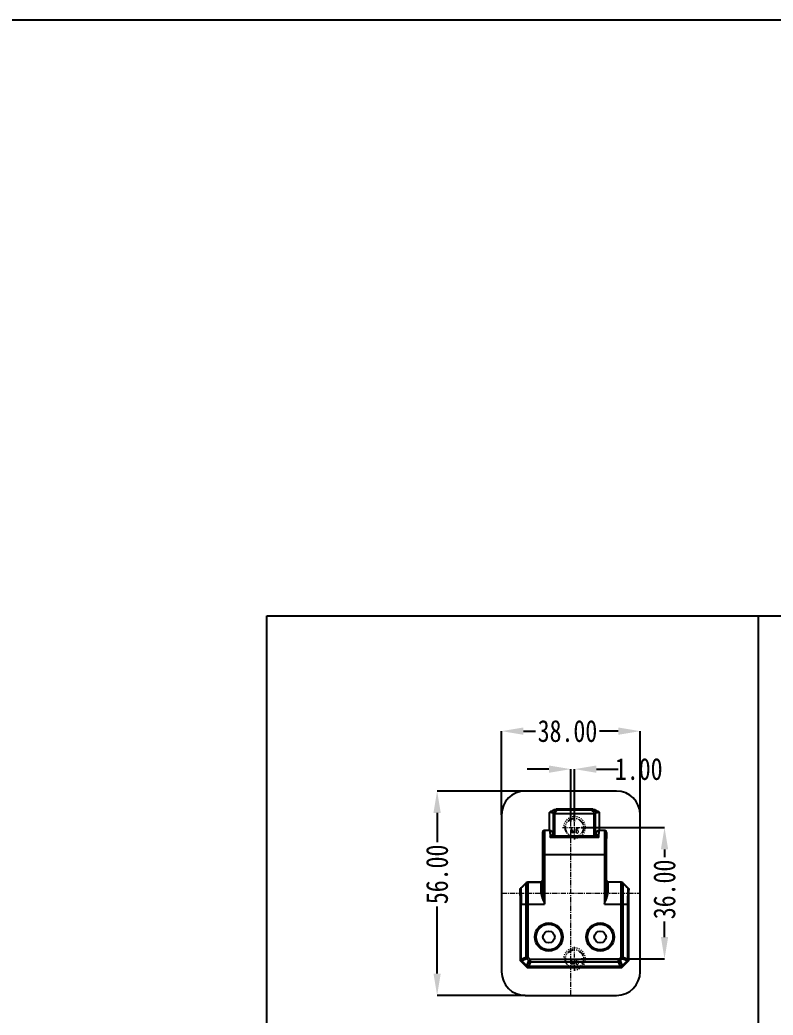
# Model space of a CAD drawing. Header units: millimetres. Extents: x -174 to 1895, y -261 to 458.
# Drawn here: x 1489.2 to 1695.6, y 185 to 457.7 of the extents above; entities that cross this region are included whole.
import ezdxf

# ---------------------------------------------------------------- set-up
doc = ezdxf.new("R2010")
doc.units = ezdxf.units.MM
doc.header["$LTSCALE"] = 16.335
doc.header["$PDMODE"] = 3
doc.header["$PDSIZE"] = 0.3125
doc.linetypes.add('CENTER', pattern=[0.6, 0.375, -0.075, 0.075, -0.075])
doc.linetypes.add('HIDDEN', pattern=[0.2, 0.1, -0.1])
doc.layers.get('0').update_dxf_attribs({"linetype": 'CONTINUOUS'})
doc.layers.get('Defpoints').update_dxf_attribs({"linetype": 'CONTINUOUS'})
doc.layers.add('center', color=1, linetype='CENTER', lineweight=9)
doc.layers.add('screw', color=33, linetype='CONTINUOUS', lineweight=13)
doc.layers.add('DEFAULT_2', color=8, linetype='HIDDEN')
doc.styles.get("Standard").update_dxf_attribs({"font": 'txt', "width": 0.8})
doc.styles.add('TXT', font='txt.shx', dxfattribs={"bigfont": 'gbcbig.shx'})
doc.dimstyles.get("Standard").update_dxf_attribs({"dimtxt": 0.15625, "dimasz": 0.1875, "dimexe": 0.125, "dimexo": 0.0625, "dimtad": 0, "dimtih": 1, "dimtoh": 1, "dimdsep": 46, "dimtxsty": 'Standard', "dimcen": 0.09, "dimadec": 0, "dimazin": 0, "dimtp": 0.01, "dimtm": 0.01, "dimtfac": 1, "dimtofl": 0, "dimtmove": 0, "dimatfit": 3, "dimfxl": 0, "dimtolj": 1, "dimarcsym": 0})

# ---------------------------------------------------------------- blocks, each defined once
blk = doc.blocks.new('screw_m6_g')
at = {"layer": 'screw', "color": 1, "linetype": 'CENTER', "ltscale": 0.186593}
for p, q in [((0, -3.3), (0, 3.3)), ((-3.3, 0), (3.3, 0))]:
    blk.add_line(p, q, dxfattribs=at)
at = {"layer": 'screw', "linetype": 'HIDDEN', "ltscale": 0.186593}
blk.add_circle((0, 0), 2.5, dxfattribs=at)
at = {"layer": 'screw', "color": 92, "linetype": 'HIDDEN', "ltscale": 0.186593}
blk.add_arc((0, 0), 3, 270, 180, dxfattribs=at)
at = {"layer": 'screw', "color": 6, "style": 'TXT'}
blk.add_text('M6', height=1.2, dxfattribs=at).set_placement((-1.02, -1.5))
blk = doc.blocks.new('*D87')
at = {"color": 6, "lineweight": -2}
for p, q in [((1621.15, 239.93), (1621.15, 262.84)), ((1627.15, 262.84), (1630.42, 262.84)), ((1653.15, 262.84), (1648.02, 262.84)), ((1659.15, 239.93), (1659.15, 262.84))]:
    blk.add_line(p, q, dxfattribs=at)
at = {"color": 6}
for points in [[(1627.15, 263.84), (1627.15, 261.84), (1621.15, 262.84)], [(1653.15, 263.84), (1653.15, 261.84), (1659.15, 262.84)]]:
    blk.add_solid(points, dxfattribs=at)
at = {"layer": 'Defpoints', "color": 0}
for p in [(1621.15, 262.84), (1621.15, 239.93), (1659.15, 239.93)]:
    blk.add_point(p, dxfattribs=at)
at = {"color": 4, "insert": (1639.22, 262.84), "char_height": 6, "attachment_point": 5}
blk.add_mtext('\\A1;38.00', dxfattribs=at)
blk = doc.blocks.new('*D88')
at = {"color": 6, "lineweight": -2}
for p, q in [((1627.65, 246.43), (1603.5, 246.43)), ((1603.5, 240.43), (1603.5, 232.39)), ((1603.5, 196.42), (1603.5, 214.79)), ((1627.65, 190.42), (1603.5, 190.42))]:
    blk.add_line(p, q, dxfattribs=at)
at = {"color": 6}
for points in [[(1602.5, 240.43), (1604.5, 240.43), (1603.5, 246.43)], [(1602.5, 196.42), (1604.5, 196.42), (1603.5, 190.42)]]:
    blk.add_solid(points, dxfattribs=at)
at = {"layer": 'Defpoints', "color": 0}
for p in [(1627.65, 246.43), (1603.5, 190.42), (1627.65, 190.42)]:
    blk.add_point(p, dxfattribs=at)
at = {"color": 4, "insert": (1603.5, 223.59), "char_height": 6, "attachment_point": 5, "rotation": 90}
blk.add_mtext('\\A1;56.00', dxfattribs=at)
blk = doc.blocks.new('*D89')
at = {"color": 6, "lineweight": -2}
for p, q in [((1642.96, 236.43), (1665.82, 236.43)), ((1665.82, 230.43), (1665.82, 228.27)), ((1665.82, 206.42), (1665.82, 210.67)), ((1642.96, 200.42), (1665.82, 200.42))]:
    blk.add_line(p, q, dxfattribs=at)
at = {"color": 6}
for points in [[(1664.82, 230.43), (1666.82, 230.43), (1665.82, 236.43)], [(1664.82, 206.42), (1666.82, 206.42), (1665.82, 200.42)]]:
    blk.add_solid(points, dxfattribs=at)
at = {"layer": 'Defpoints', "color": 0}
for p in [(1642.96, 236.43), (1642.96, 200.42), (1665.82, 200.42)]:
    blk.add_point(p, dxfattribs=at)
at = {"color": 4, "insert": (1665.82, 219.47), "char_height": 6, "attachment_point": 5, "rotation": 90}
blk.add_mtext('\\A1;36.00', dxfattribs=at)
blk = doc.blocks.new('*D90')
at = {"color": 6, "lineweight": -2}
for p, q in [((1634.15, 252.43), (1628.15, 252.43)), ((1640.15, 238.11), (1640.15, 252.43)), ((1641.15, 238.11), (1641.15, 252.43)), ((1647.15, 252.43), (1653.15, 252.43))]:
    blk.add_line(p, q, dxfattribs=at)
at = {"color": 6}
for points in [[(1634.15, 253.43), (1634.15, 251.43), (1640.15, 252.43)], [(1647.15, 253.43), (1647.15, 251.43), (1641.15, 252.43)]]:
    blk.add_solid(points, dxfattribs=at)
at = {"layer": 'Defpoints', "color": 0}
for p in [(1641.15, 252.43), (1640.15, 238.11), (1641.15, 238.11)]:
    blk.add_point(p, dxfattribs=at)
at = {"color": 4, "insert": (1658.75, 252.43), "char_height": 6, "attachment_point": 5}
blk.add_mtext('\\A1;1.00', dxfattribs=at)

msp = doc.modelspace()

# ---------------------------------------------------------------- linework, layer by layer
msp.add_line((1691.515, 294.44), (1691.515, 81.576))
at = {"color": 7, "linetype": 'Continuous'}
for p, q in [((1652.651, 246.425), (1627.651, 246.425)), ((1634.343, 235.57), (1634.343, 240.507)), ((1635.406, 234.364), (1635.406, 240.281)), ((1635.761, 240.131), (1635.406, 240.281)), ((1635.761, 234.134), (1635.761, 240.131)), ((1646.54, 240.201), (1635.764, 240.201)), ((1646.166, 241.425), (1636.135, 241.425)), ((1636.575, 241.197), (1636.402, 241.271)), ((1645.727, 241.197), (1636.575, 241.197)), ((1645.9, 241.271), (1645.727, 241.197)), ((1646.896, 240.281), (1646.542, 240.131)), ((1646.542, 234.134), (1646.542, 240.131)), ((1646.896, 234.364), (1646.896, 240.281)), ((1647.959, 235.57), (1647.959, 240.508)), ((1621.151, 239.925), (1621.151, 196.925)), ((1659.151, 196.925), (1659.151, 239.925)), ((1632.357, 235.068), (1632.357, 221.952)), ((1634.343, 235.57), (1632.86, 235.57)), ((1649.442, 235.57), (1647.959, 235.57)), ((1649.945, 221.952), (1649.945, 235.068)), ((1647.823, 233.703), (1634.479, 233.703)), ((1635.407, 234.363), (1635.406, 234.364)), ((1635.761, 234.134), (1646.542, 234.134)), ((1646.559, 234.135), (1646.542, 234.134)), ((1646.896, 234.364), (1646.896, 234.363)), ((1632.463, 229.038), (1632.463, 218.923)), ((1632.463, 229.038), (1649.839, 229.038)), ((1632.965, 229.038), (1632.965, 215.47)), ((1649.337, 229.038), (1649.337, 215.47)), ((1649.839, 229.038), (1649.839, 218.923)), ((1627.886, 221.229), (1626.461, 219.804)), ((1627.851, 221.145), (1627.851, 200.922)), ((1627.886, 221.229), (1627.905, 221.21)), ((1628.419, 200.922), (1628.419, 221.45)), ((1631.855, 221.45), (1628.419, 221.45)), ((1628.419, 221.417), (1631.882, 221.417)), ((1631.855, 221.45), (1631.879, 221.425)), ((1632.357, 221.952), (1632.382, 221.928)), ((1649.92, 221.928), (1649.945, 221.952)), ((1653.883, 221.417), (1650.42, 221.417)), ((1650.423, 221.425), (1650.447, 221.45)), ((1653.883, 221.45), (1650.447, 221.45)), ((1653.883, 221.45), (1653.883, 200.922)), ((1654.416, 221.229), (1654.397, 221.21)), ((1655.841, 219.804), (1654.416, 221.229)), ((1654.452, 200.922), (1654.452, 221.145)), ((1626.24, 219.271), (1626.24, 200.101)), ((1656.062, 200.101), (1656.062, 219.271)), ((1626.319, 200.364), (1626.319, 215.47)), ((1626.496, 200.361), (1626.496, 215.47)), ((1626.496, 215.47), (1632.965, 215.47)), ((1649.337, 215.47), (1655.806, 215.47)), ((1655.806, 200.361), (1655.806, 215.47)), ((1655.983, 200.364), (1655.983, 215.47)), ((1626.24, 200.101), (1626.317, 200.101)), ((1626.496, 200.364), (1626.319, 200.364)), ((1626.339, 200.001), (1626.476, 200.058)), ((1626.339, 199.862), (1626.394, 199.916)), ((1626.339, 199.862), (1628.055, 198.146)), ((1626.496, 200.361), (1627.851, 200.922)), ((1626.706, 199.856), (1626.581, 199.731)), ((1627.925, 198.388), (1626.581, 199.731)), ((1628.059, 200.419), (1626.704, 199.858)), ((1628.052, 198.51), (1626.704, 199.858)), ((1627.851, 200.922), (1628.419, 200.922)), ((1628.052, 198.51), (1628.613, 199.865)), ((1628.059, 200.419), (1628.461, 200.821)), ((1628.059, 200.419), (1628.613, 199.865)), ((1628.461, 200.821), (1629.015, 200.267)), ((1629.115, 199.657), (1628.554, 198.302)), ((1628.613, 199.865), (1629.015, 200.267)), ((1629.115, 199.657), (1629.115, 200.226)), ((1653.187, 200.226), (1629.115, 200.226)), ((1629.115, 199.657), (1653.187, 199.657)), ((1653.187, 199.657), (1653.187, 200.226)), ((1653.748, 198.302), (1653.187, 199.657)), ((1653.287, 200.267), (1653.841, 200.821)), ((1653.689, 199.865), (1653.287, 200.267)), ((1653.689, 199.865), (1654.243, 200.419)), ((1653.689, 199.865), (1654.25, 198.51)), ((1654.243, 200.419), (1653.841, 200.821)), ((1654.452, 200.922), (1653.883, 200.922)), ((1655.598, 199.858), (1654.243, 200.419)), ((1654.247, 198.146), (1655.963, 199.862)), ((1655.598, 199.858), (1654.25, 198.51)), ((1655.721, 199.731), (1654.377, 198.388)), ((1654.452, 200.922), (1655.806, 200.361)), ((1655.596, 199.856), (1655.721, 199.731)), ((1655.983, 200.364), (1655.806, 200.364)), ((1655.963, 199.862), (1655.908, 199.916)), ((1656.062, 200.101), (1655.985, 200.101)), ((1628.05, 198.512), (1627.925, 198.388)), ((1628.055, 198.146), (1628.109, 198.2)), ((1628.195, 198.145), (1628.252, 198.282)), ((1628.294, 198.047), (1628.294, 198.124)), ((1628.294, 198.047), (1654.008, 198.047)), ((1653.748, 198.302), (1628.554, 198.302)), ((1628.557, 198.302), (1628.557, 198.126)), ((1653.745, 198.126), (1628.557, 198.126)), ((1653.745, 198.302), (1653.745, 198.126)), ((1654.008, 198.047), (1654.008, 198.124)), ((1654.107, 198.145), (1654.051, 198.282)), ((1654.247, 198.146), (1654.193, 198.2)), ((1654.252, 198.512), (1654.377, 198.388)), ((1627.651, 190.425), (1652.651, 190.425))]:
    msp.add_line(p, q, dxfattribs=at)
for points in [[(-173.858, 457.734), (1894.972, 457.734), (1894.972, -81.662), (-173.858, -81.662)], [(1556.804, 294.44), (1826.225, 294.44), (1826.225, 36.285), (1556.804, 36.285)]]:
    msp.add_lwpolyline(points, close=True)
for centre, radius in [((1634.116, 206.425), 3.851), ((1648.186, 206.425), 3.851), ((1634.116, 206.425), 3.495), ((1634.116, 206.425), 1.608), ((1648.186, 206.425), 3.495), ((1648.186, 206.425), 1.608)]:
    msp.add_circle(centre, radius, dxfattribs=at)
for centre, radius, start, end in [((1627.651, 239.925), 6.5, 90, 180), ((1652.651, 239.925), 6.5, 0, 90), ((1632.86, 235.068), 0.503, 89.99564, 179.99541), ((1649.442, 235.068), 0.503, 0.00458, 90.00431), ((1628.419, 220.696), 0.754, 90, 135), ((1631.879, 221.928), 0.503, 270.02748, 359.97252), ((1650.423, 221.928), 0.503, 180.02748, 269.97252), ((1653.883, 220.696), 0.754, 45, 90), ((1610.214, 218.796), 16.23, 2.02456, 2.63906), ((1671.828, 218.806), 15.97, 177.35184, 177.97764), ((1655.448, 219.258), 0.588, 28.7527, 42.60132), ((1626.579, 200.101), 0.338, 180, 225), ((1612.3, 200.349), 14.02, 358.98328, 0.05787), ((1615.748, 188.903), 15.317, 44.98776, 45.97144), ((1628.287, 200.65), 1.808, 189.12951, 197.86431), ((1628.176, 200.921), 1.809, 207.13772, 215.86846), ((1654.127, 200.92), 1.808, 324.12951, 332.86431), ((1665.645, 189.828), 14.02, 133.98331, 135.05784), ((1654.014, 200.65), 1.809, 342.13772, 350.86846), ((1655.724, 200.101), 0.338, 315, 0), ((1669.979, 200.349), 13.996, 179.94139, 181.01785), ((1627.651, 196.925), 6.5, 180, 270), ((1618.022, 188.464), 14.02, 43.98328, 45.05787), ((1629.114, 199.982), 1.808, 234.12951, 242.86431), ((1628.294, 198.385), 0.338, 225, 270), ((1628.844, 200.094), 1.809, 252.13772, 260.86846), ((1628.554, 182.809), 15.317, 89.9878, 90.97144), ((1652.651, 196.925), 6.5, 270, 0), ((1653.458, 200.094), 1.808, 279.12951, 287.86431), ((1653.759, 184.11), 14.016, 88.98312, 90.05802), ((1654.008, 198.385), 0.338, 270, 315), ((1653.188, 199.982), 1.809, 297.13772, 305.86846), ((1665.206, 187.555), 15.317, 134.98777, 135.97142)]:
    msp.add_arc(centre, radius, start, end, dxfattribs=at)
for centre, major_axis, ratio, start_param, end_param in [((1636.782, 240.114), (0.944, -0.399), 0.9756726, -2.8200148, -2.7504133), ((1645.521, 240.114), (0.943, 0.4), 0.9757976, -0.3923363, -0.3226815), ((1631.855, 221.952), (0.355, -0.355), 0.9996955, -0.7852459, 0.7852459), ((1650.447, 221.952), (0.355, 0.355), 0.9996955, -3.9268385, -2.3563468)]:
    msp.add_ellipse(centre, major_axis=major_axis, ratio=ratio, start_param=start_param, end_param=end_param, dxfattribs=at)
for points, knots in [([(1634.343, 240.507), (1634.343, 240.592), (1634.474, 240.742), (1634.691, 240.869), (1634.926, 240.985), (1635.234, 241.142), (1635.615, 241.351), (1635.963, 241.425), (1636.135, 241.425)], [0, 0, 0, 0, 0.1228234, 0.2481772, 0.3736516, 0.4991222, 0.7499465, 1, 1, 1, 1]), ([(1635.406, 240.267), (1635.398, 240.286), (1635.376, 240.332), (1635.251, 240.467), (1634.861, 240.504), (1634.543, 240.504), (1634.343, 240.508)], [0, 0, 0, 0, 0.054438, 0.1317844, 0.4732204, 1, 1, 1, 1]), ([(1636.402, 241.271), (1636.274, 241.269), (1636.015, 241.215), (1635.687, 240.995), (1635.465, 240.669), (1635.406, 240.41), (1635.406, 240.281)], [0, 0, 0, 0, 0.2490112, 0.4992138, 0.7502253, 1, 1, 1, 1]), ([(1636.575, 241.197), (1636.482, 241.187), (1636.288, 241.124), (1635.927, 240.831), (1635.782, 240.459), (1635.764, 240.201)], [0, 0, 0, 0, 0.2046387, 0.4350208, 1, 1, 1, 1]), ([(1636.402, 241.271), (1636.389, 241.299), (1636.335, 241.398), (1636.211, 241.413), (1636.135, 241.425)], [0, 0, 0, 0, 0.2901336, 1, 1, 1, 1]), ([(1645.727, 241.197), (1645.82, 241.187), (1646.015, 241.124), (1646.376, 240.831), (1646.521, 240.459), (1646.54, 240.201)], [0, 0, 0, 0, 0.2046845, 0.4350803, 1, 1, 1, 1]), ([(1646.166, 241.425), (1646.091, 241.413), (1645.967, 241.398), (1645.913, 241.299), (1645.9, 241.271)], [0, 0, 0, 0, 0.709241, 1, 1, 1, 1]), ([(1645.9, 241.271), (1646.028, 241.269), (1646.287, 241.215), (1646.615, 240.995), (1646.837, 240.669), (1646.896, 240.41), (1646.896, 240.281)], [0, 0, 0, 0, 0.2489912, 0.4992179, 0.7502494, 1, 1, 1, 1]), ([(1646.166, 241.425), (1646.339, 241.425), (1646.687, 241.351), (1647.067, 241.142), (1647.376, 240.984), (1647.611, 240.868), (1647.829, 240.744), (1647.959, 240.593), (1647.959, 240.508)], [0, 0, 0, 0, 0.2500571, 0.5008795, 0.6263493, 0.7518245, 0.8771841, 1, 1, 1, 1]), ([(1647.959, 240.508), (1647.759, 240.504), (1647.441, 240.504), (1647.052, 240.466), (1646.926, 240.332), (1646.904, 240.286), (1646.896, 240.267)], [0, 0, 0, 0, 0.5271865, 0.8681107, 0.9454869, 1, 1, 1, 1]), ([(1632.357, 235.068), (1632.36, 235.068), (1632.365, 235.054), (1632.369, 235.036), (1632.374, 234.998), (1632.381, 234.923), (1632.389, 234.791), (1632.399, 234.593), (1632.408, 234.341), (1632.417, 234.038), (1632.425, 233.687), (1632.435, 233.133), (1632.446, 232.348), (1632.456, 231.318), (1632.461, 230.2), (1632.463, 229.43), (1632.463, 229.038)], [0, 0, 0, 0, 0.0014214, 0.0050655, 0.0110694, 0.0194411, 0.043229, 0.0762269, 0.118125, 0.1685234, 0.2269385, 0.2928085, 0.4443101, 0.6172023, 0.8048305, 1, 1, 1, 1]), ([(1632.86, 235.57), (1632.863, 235.57), (1632.867, 235.555), (1632.871, 235.535), (1632.876, 235.494), (1632.881, 235.44), (1632.886, 235.369), (1632.893, 235.245), (1632.901, 235.054), (1632.91, 234.78), (1632.919, 234.452), (1632.927, 234.071), (1632.938, 233.47), (1632.949, 232.621), (1632.958, 231.506), (1632.964, 230.296), (1632.965, 229.462), (1632.965, 229.038)], [0, 0, 0, 0, 0.0014399, 0.0051329, 0.0111879, 0.019609, 0.0303829, 0.0434865, 0.0765571, 0.1185103, 0.1689456, 0.2273795, 0.2932508, 0.4447069, 0.6174992, 0.804989, 1, 1, 1, 1]), ([(1635.349, 234.739), (1635.307, 234.925), (1635.152, 235.235), (1634.762, 235.511), (1634.483, 235.57), (1634.344, 235.57)], [0, 0, 0, 0, 0.4089418, 0.7011813, 1, 1, 1, 1]), ([(1634.344, 235.57), (1634.348, 235.57), (1634.357, 235.558), (1634.369, 235.519), (1634.385, 235.427), (1634.402, 235.277), (1634.419, 235.066), (1634.435, 234.8), (1634.451, 234.479), (1634.466, 234.107), (1634.474, 233.843), (1634.479, 233.703)], [0, 0, 0, 0, 0.0064374, 0.0196428, 0.0694227, 0.15082, 0.2633135, 0.4059001, 0.5773065, 0.7760145, 1, 1, 1, 1]), ([(1635.035, 234.428), (1635.074, 234.459), (1635.147, 234.507), (1635.252, 234.539), (1635.323, 234.521), (1635.384, 234.47), (1635.402, 234.407), (1635.406, 234.363)], [0, 0, 0, 0, 0.3036164, 0.5324474, 0.6319639, 0.7356152, 1, 1, 1, 1]), ([(1635.406, 234.363), (1635.403, 234.396), (1635.39, 234.522), (1635.37, 234.647), (1635.349, 234.739)], [0, 0, 0, 0, 0.2569391, 1, 1, 1, 1]), ([(1646.965, 234.787), (1646.955, 234.749), (1646.923, 234.61), (1646.906, 234.467), (1646.896, 234.363)], [0, 0, 0, 0, 0.2750632, 1, 1, 1, 1]), ([(1647.271, 234.425), (1647.231, 234.456), (1647.157, 234.506), (1647.052, 234.539), (1646.98, 234.521), (1646.918, 234.471), (1646.9, 234.407), (1646.896, 234.363)], [0, 0, 0, 0, 0.3047571, 0.5341132, 0.6334844, 0.7367164, 1, 1, 1, 1]), ([(1647.959, 235.57), (1647.829, 235.57), (1647.568, 235.519), (1647.182, 235.269), (1647.015, 234.973), (1646.965, 234.787)], [0, 0, 0, 0, 0.2887954, 0.5726358, 1, 1, 1, 1]), ([(1647.823, 233.703), (1647.828, 233.843), (1647.836, 234.107), (1647.851, 234.479), (1647.867, 234.8), (1647.883, 235.066), (1647.901, 235.277), (1647.917, 235.427), (1647.933, 235.519), (1647.945, 235.558), (1647.954, 235.57), (1647.959, 235.57)], [0, 0, 0, 0, 0.2239847, 0.4226917, 0.594098, 0.7366852, 0.8491794, 0.9305776, 0.9803573, 0.9935624, 1, 1, 1, 1]), ([(1649.442, 235.57), (1649.439, 235.57), (1649.435, 235.555), (1649.431, 235.535), (1649.426, 235.494), (1649.421, 235.44), (1649.416, 235.369), (1649.409, 235.245), (1649.401, 235.054), (1649.392, 234.78), (1649.383, 234.452), (1649.375, 234.071), (1649.364, 233.47), (1649.353, 232.621), (1649.344, 231.506), (1649.338, 230.296), (1649.337, 229.462), (1649.337, 229.038)], [0, 0, 0, 0, 0.0014399, 0.0051329, 0.0111879, 0.0196089, 0.0303827, 0.0434862, 0.0765568, 0.1185097, 0.1689448, 0.2273785, 0.2932495, 0.444705, 0.6174968, 0.8049868, 1, 1, 1, 1]), ([(1649.945, 235.068), (1649.942, 235.068), (1649.937, 235.054), (1649.934, 235.036), (1649.928, 234.998), (1649.921, 234.923), (1649.913, 234.791), (1649.903, 234.593), (1649.894, 234.341), (1649.886, 234.038), (1649.877, 233.687), (1649.867, 233.133), (1649.856, 232.348), (1649.846, 231.318), (1649.841, 230.2), (1649.839, 229.43), (1649.839, 229.038)], [0, 0, 0, 0, 0.0014229, 0.0050693, 0.0110734, 0.0194445, 0.0432323, 0.0762299, 0.1181276, 0.1685256, 0.2269403, 0.2928098, 0.4443102, 0.6172012, 0.8048289, 1, 1, 1, 1]), ([(1634.479, 233.702), (1634.565, 233.854), (1634.731, 234.111), (1634.932, 234.346), (1635.035, 234.428)], [0, 0, 0, 0, 0.5699723, 1, 1, 1, 1]), ([(1634.903, 233.922), (1634.868, 233.906), (1634.723, 233.84), (1634.583, 233.764), (1634.479, 233.703)], [0, 0, 0, 0, 0.2428619, 1, 1, 1, 1]), ([(1635.238, 234.047), (1635.21, 234.039), (1635.097, 234.002), (1634.986, 233.959), (1634.903, 233.922)], [0, 0, 0, 0, 0.2424249, 1, 1, 1, 1]), ([(1635.761, 234.134), (1635.72, 234.134), (1635.542, 234.125), (1635.367, 234.087), (1635.238, 234.047)], [0, 0, 0, 0, 0.2353339, 1, 1, 1, 1]), ([(1635.761, 234.134), (1635.73, 234.134), (1635.669, 234.145), (1635.594, 234.167), (1635.533, 234.185), (1635.485, 234.2), (1635.439, 234.227), (1635.416, 234.29), (1635.409, 234.334), (1635.407, 234.363)], [0, 0, 0, 0, 0.1943777, 0.3937728, 0.4939987, 0.5956727, 0.7120686, 0.8177266, 1, 1, 1, 1]), ([(1646.896, 234.363), (1646.893, 234.335), (1646.886, 234.292), (1646.866, 234.231), (1646.821, 234.202), (1646.776, 234.187), (1646.718, 234.17), (1646.647, 234.149), (1646.588, 234.136), (1646.559, 234.134)], [0, 0, 0, 0, 0.1818149, 0.2915663, 0.4091775, 0.510159, 0.609304, 0.8067526, 1, 1, 1, 1]), ([(1647.408, 233.918), (1647.357, 233.941), (1647.161, 234.022), (1646.956, 234.083), (1646.802, 234.11)], [0, 0, 0, 0, 0.2620966, 1, 1, 1, 1]), ([(1647.823, 233.702), (1647.737, 233.853), (1647.573, 234.109), (1647.373, 234.343), (1647.271, 234.425)], [0, 0, 0, 0, 0.5692279, 1, 1, 1, 1]), ([(1647.823, 233.703), (1647.789, 233.723), (1647.653, 233.8), (1647.514, 233.871), (1647.408, 233.918)], [0, 0, 0, 0, 0.2564581, 1, 1, 1, 1]), ([(1632.385, 221.913), (1632.384, 221.786), (1632.275, 221.522), (1632.01, 221.417), (1631.882, 221.417)], [0, 0, 0, 0, 0.4975825, 1, 1, 1, 1]), ([(1631.882, 221.417), (1631.895, 221.303), (1631.91, 220.991), (1631.931, 220.406), (1631.947, 219.601), (1631.956, 218.993), (1631.96, 218.658)], [0, 0, 0, 0, 0.1244543, 0.339538, 0.6357709, 1, 1, 1, 1]), ([(1632.385, 221.913), (1632.398, 221.789), (1632.412, 221.451), (1632.433, 220.818), (1632.45, 219.945), (1632.459, 219.287), (1632.463, 218.923)], [0, 0, 0, 0, 0.1244232, 0.339505, 0.6357502, 1, 1, 1, 1]), ([(1649.839, 218.923), (1649.843, 219.286), (1649.852, 219.945), (1649.869, 220.817), (1649.89, 221.451), (1649.904, 221.789), (1649.917, 221.913)], [0, 0, 0, 0, 0.36418, 0.6604135, 0.8755418, 1, 1, 1, 1]), ([(1649.917, 221.913), (1649.918, 221.786), (1650.027, 221.522), (1650.292, 221.417), (1650.42, 221.417)], [0, 0, 0, 0, 0.4975825, 1, 1, 1, 1]), ([(1650.342, 218.658), (1650.346, 218.993), (1650.355, 219.6), (1650.371, 220.406), (1650.392, 220.991), (1650.407, 221.303), (1650.42, 221.417)], [0, 0, 0, 0, 0.3641593, 0.6603805, 0.8755107, 1, 1, 1, 1]), ([(1626.24, 219.271), (1626.24, 219.369), (1626.281, 219.567), (1626.392, 219.735), (1626.461, 219.804)], [0, 0, 0, 0, 0.499976, 1, 1, 1, 1]), ([(1626.319, 215.47), (1626.319, 216.166), (1626.313, 217.346), (1626.298, 218.527), (1626.281, 219.011)], [0, 0, 0, 0, 0.5892408, 1, 1, 1, 1]), ([(1626.421, 219.655), (1626.421, 219.658), (1626.423, 219.673), (1626.429, 219.687), (1626.435, 219.698)], [0, 0, 0, 0, 0.1808811, 1, 1, 1, 1]), ([(1626.428, 219.543), (1626.427, 219.554), (1626.425, 219.591), (1626.423, 219.628), (1626.421, 219.655)], [0, 0, 0, 0, 0.2744944, 1, 1, 1, 1]), ([(1626.447, 218.949), (1626.446, 218.988), (1626.442, 219.128), (1626.438, 219.268), (1626.435, 219.369)], [0, 0, 0, 0, 0.2781809, 1, 1, 1, 1]), ([(1626.489, 215.47), (1626.489, 215.803), (1626.471, 216.297), (1626.473, 216.946), (1626.467, 217.772), (1626.459, 218.438), (1626.447, 218.949)], [0, 0, 0, 0, 0.2870594, 0.4259791, 0.559142, 1, 1, 1, 1]), ([(1626.451, 219.726), (1626.453, 219.692), (1626.463, 219.502), (1626.468, 219.312), (1626.472, 219.155)], [0, 0, 0, 0, 0.1760623, 1, 1, 1, 1]), ([(1626.472, 219.155), (1626.484, 218.626), (1626.497, 217.398), (1626.502, 216.17), (1626.502, 215.47)], [0, 0, 0, 0, 0.4302713, 1, 1, 1, 1]), ([(1632.463, 218.923), (1632.46, 218.844), (1632.334, 218.731), (1632.147, 218.673), (1632.024, 218.658), (1631.96, 218.658)], [0, 0, 0, 0, 0.3966142, 0.681965, 1, 1, 1, 1]), ([(1631.96, 218.658), (1631.963, 218.398), (1632.057, 217.862), (1632.398, 216.796), (1632.738, 216.005), (1632.965, 215.47)], [0, 0, 0, 0, 0.2323829, 0.4806361, 1, 1, 1, 1]), ([(1632.463, 218.923), (1632.464, 218.638), (1632.511, 218.063), (1632.681, 216.91), (1632.852, 216.048), (1632.965, 215.47)], [0, 0, 0, 0, 0.2450519, 0.4946406, 1, 1, 1, 1]), ([(1649.337, 215.47), (1649.45, 216.048), (1649.621, 216.911), (1649.791, 218.063), (1649.838, 218.638), (1649.839, 218.923)], [0, 0, 0, 0, 0.5053981, 0.7549899, 1, 1, 1, 1]), ([(1649.337, 215.47), (1649.564, 216.005), (1649.904, 216.796), (1650.245, 217.863), (1650.339, 218.398), (1650.342, 218.658)], [0, 0, 0, 0, 0.5195051, 0.7677605, 1, 1, 1, 1]), ([(1649.839, 218.923), (1649.842, 218.844), (1649.968, 218.731), (1650.155, 218.673), (1650.278, 218.658), (1650.342, 218.658)], [0, 0, 0, 0, 0.3966092, 0.6819621, 1, 1, 1, 1]), ([(1655.8, 215.47), (1655.8, 216.17), (1655.805, 217.398), (1655.818, 218.626), (1655.831, 219.155)], [0, 0, 0, 0, 0.5697316, 1, 1, 1, 1]), ([(1655.813, 215.47), (1655.813, 215.803), (1655.831, 216.297), (1655.829, 216.945), (1655.835, 217.772), (1655.844, 218.438), (1655.856, 218.949)], [0, 0, 0, 0, 0.2870491, 0.4259653, 0.5591259, 1, 1, 1, 1]), ([(1655.831, 219.155), (1655.831, 219.186), (1655.834, 219.3), (1655.837, 219.414), (1655.84, 219.496)], [0, 0, 0, 0, 0.2792051, 1, 1, 1, 1]), ([(1655.84, 219.496), (1655.841, 219.519), (1655.844, 219.595), (1655.848, 219.672), (1655.851, 219.726)], [0, 0, 0, 0, 0.2967517, 1, 1, 1, 1]), ([(1655.841, 219.804), (1655.91, 219.735), (1656.021, 219.567), (1656.062, 219.369), (1656.062, 219.271)], [0, 0, 0, 0, 0.500024, 1, 1, 1, 1]), ([(1655.856, 218.949), (1655.856, 218.988), (1655.86, 219.128), (1655.864, 219.268), (1655.868, 219.369)], [0, 0, 0, 0, 0.278203, 1, 1, 1, 1]), ([(1655.881, 219.655), (1655.881, 219.658), (1655.879, 219.673), (1655.873, 219.687), (1655.867, 219.698)], [0, 0, 0, 0, 0.1806768, 1, 1, 1, 1]), ([(1655.875, 219.544), (1655.875, 219.554), (1655.877, 219.591), (1655.879, 219.628), (1655.881, 219.655)], [0, 0, 0, 0, 0.274412, 1, 1, 1, 1]), ([(1655.983, 215.47), (1655.983, 216.166), (1655.989, 217.346), (1656.004, 218.527), (1656.021, 219.011)], [0, 0, 0, 0, 0.5892437, 1, 1, 1, 1]), ([(1626.496, 215.47), (1626.471, 215.47), (1626.429, 215.47), (1626.372, 215.466), (1626.342, 215.468), (1626.321, 215.466), (1626.319, 215.47)], [0, 0, 0, 0, 0.4138774, 0.7284256, 0.9239577, 1, 1, 1, 1]), ([(1655.983, 215.47), (1655.979, 215.469), (1655.962, 215.471), (1655.928, 215.468), (1655.873, 215.47), (1655.831, 215.47), (1655.806, 215.47)], [0, 0, 0, 0, 0.0743015, 0.2702789, 0.5852997, 1, 1, 1, 1]), ([(1626.476, 200.058), (1626.476, 200.083), (1626.477, 200.184), (1626.474, 200.288), (1626.489, 200.363)], [0, 0, 0, 0, 0.240979, 1, 1, 1, 1]), ([(1626.476, 200.058), (1626.483, 200.061), (1626.513, 200.073), (1626.543, 200.086), (1626.566, 200.096)], [0, 0, 0, 0, 0.23264, 1, 1, 1, 1]), ([(1626.701, 199.852), (1626.656, 199.878), (1626.584, 199.952), (1626.511, 200.023), (1626.476, 200.058)], [0, 0, 0, 0, 0.5087984, 1, 1, 1, 1]), ([(1655.826, 200.058), (1655.809, 200.041), (1655.736, 199.97), (1655.665, 199.895), (1655.601, 199.852)], [0, 0, 0, 0, 0.2410906, 1, 1, 1, 1]), ([(1655.826, 200.058), (1655.819, 200.061), (1655.789, 200.074), (1655.759, 200.086), (1655.736, 200.096)], [0, 0, 0, 0, 0.2326524, 1, 1, 1, 1]), ([(1655.826, 200.058), (1655.826, 200.108), (1655.823, 200.184), (1655.829, 200.287), (1655.819, 200.338), (1655.813, 200.363)], [0, 0, 0, 0, 0.4903307, 0.7469726, 1, 1, 1, 1]), ([(1655.963, 200.001), (1655.956, 200.004), (1655.911, 200.023), (1655.865, 200.042), (1655.826, 200.058)], [0, 0, 0, 0, 0.1537607, 1, 1, 1, 1]), ([(1628.252, 198.282), (1628.234, 198.3), (1628.163, 198.372), (1628.088, 198.443), (1628.045, 198.508)], [0, 0, 0, 0, 0.2409791, 1, 1, 1, 1]), ([(1628.252, 198.282), (1628.255, 198.289), (1628.267, 198.319), (1628.28, 198.35), (1628.289, 198.373)], [0, 0, 0, 0, 0.23264, 1, 1, 1, 1]), ([(1628.557, 198.296), (1628.507, 198.283), (1628.403, 198.284), (1628.302, 198.283), (1628.252, 198.282)], [0, 0, 0, 0, 0.5087987, 1, 1, 1, 1]), ([(1654.05, 198.282), (1654.026, 198.282), (1653.924, 198.284), (1653.821, 198.281), (1653.745, 198.296)], [0, 0, 0, 0, 0.2409531, 1, 1, 1, 1]), ([(1654.05, 198.282), (1654.048, 198.289), (1654.035, 198.32), (1654.023, 198.35), (1654.013, 198.373)], [0, 0, 0, 0, 0.2326401, 1, 1, 1, 1]), ([(1654.257, 198.508), (1654.231, 198.463), (1654.156, 198.391), (1654.086, 198.318), (1654.05, 198.282)], [0, 0, 0, 0, 0.5087922, 1, 1, 1, 1])]:
    msp.add_open_spline(points, degree=3, knots=knots, dxfattribs=at)
for points in [[(1626.435, 219.698), (1626.44, 219.708), (1626.445, 219.717), (1626.451, 219.726)], [(1655.867, 219.698), (1655.862, 219.708), (1655.857, 219.717), (1655.851, 219.726)], [(1626.317, 200.101), (1626.318, 200.067), (1626.325, 200.032), (1626.339, 200.001)], [(1626.339, 200.001), (1626.351, 199.97), (1626.37, 199.94), (1626.394, 199.916)], [(1627.851, 200.922), (1627.88, 200.743), (1627.953, 200.567), (1628.059, 200.419)], [(1628.419, 200.922), (1628.419, 200.886), (1628.435, 200.847), (1628.461, 200.821)], [(1628.613, 199.865), (1628.76, 199.759), (1628.937, 199.686), (1629.115, 199.657)], [(1629.015, 200.267), (1629.041, 200.242), (1629.079, 200.226), (1629.115, 200.226)], [(1653.187, 200.226), (1653.223, 200.226), (1653.262, 200.242), (1653.287, 200.267)], [(1653.187, 199.657), (1653.366, 199.686), (1653.542, 199.76), (1653.689, 199.865)], [(1653.841, 200.821), (1653.867, 200.847), (1653.883, 200.886), (1653.883, 200.922)], [(1654.243, 200.419), (1654.349, 200.567), (1654.422, 200.743), (1654.452, 200.922)], [(1655.908, 199.916), (1655.932, 199.94), (1655.951, 199.97), (1655.963, 200.001)], [(1655.963, 200.001), (1655.977, 200.032), (1655.984, 200.067), (1655.985, 200.101)], [(1628.109, 198.2), (1628.134, 198.177), (1628.163, 198.158), (1628.195, 198.145)], [(1628.195, 198.145), (1628.226, 198.132), (1628.26, 198.124), (1628.294, 198.124)], [(1654.008, 198.124), (1654.042, 198.124), (1654.076, 198.132), (1654.107, 198.145)], [(1654.107, 198.145), (1654.139, 198.158), (1654.168, 198.177), (1654.193, 198.2)]]:
    msp.add_open_spline(points, degree=3, dxfattribs=at)
at = {"layer": 'center', "color": 1, "linetype": 'CENTER', "ltscale": 0.236351}
for p, q in [((1640.151, 190.425), (1640.151, 246.425)), ((1621.151, 218.425), (1659.151, 218.425))]:
    msp.add_line(p, q, dxfattribs=at)
at = {"layer": 'DEFAULT_2', "color": 8, "linetype": 'HIDDEN'}
for p, q in [((1626.869, 220.175), (1627.851, 221.154)), ((1626.869, 220.165), (1627.851, 221.145)), ((1653.883, 221.425), (1653.883, 221.417)), ((1655.434, 220.175), (1654.451, 221.154)), ((1655.434, 220.164), (1654.452, 221.145)), ((1626.24, 219.271), (1626.269, 219.271)), ((1626.461, 219.804), (1626.479, 219.786)), ((1626.479, 219.786), (1626.869, 220.175)), ((1626.479, 219.775), (1626.869, 220.165)), ((1655.823, 219.786), (1655.434, 220.175)), ((1655.823, 219.775), (1655.434, 220.164)), ((1655.841, 219.804), (1655.823, 219.786)), ((1656.062, 219.271), (1656.033, 219.271))]:
    msp.add_line(p, q, dxfattribs=at)
for points in [[(1635.758, 234.134), (1635.576, 234.187), (1635.424, 234.332), (1635.407, 234.363)], [(1646.896, 234.363), (1646.873, 234.324), (1646.71, 234.178), (1646.561, 234.134)]]:
    msp.add_lwpolyline(points, dxfattribs=at)
for centre in [(1641.151, 236.425), (1641.151, 200.425)]:
    msp.add_circle(centre, 2.5, dxfattribs=at)
for centre, radius, start, end in [((1628.419, 220.703), 0.722, 90.00155, 135.35408), ((1628.941, 219.961), 1.613, 122.80157, 124.19455), ((1628.419, 220.732), 0.685, 90.00156, 93.70486), ((1653.883, 220.703), 0.722, 44.64592, 89.99847), ((1653.883, 220.732), 0.685, 86.31687, 89.99805), ((1653.353, 219.949), 1.628, 55.66306, 57.18472), ((1626.834, 219.268), 0.565, 165.46026, 179.67436), ((1626.972, 219.293), 0.698, 135.01651, 142.51208), ((1655.332, 219.295), 0.695, 39.17473, 44.99467)]:
    msp.add_arc(centre, radius, start, end, dxfattribs=at)
for points, knots in [([(1646.802, 234.11), (1646.78, 234.114), (1646.694, 234.127), (1646.606, 234.134), (1646.541, 234.134)], [0, 0, 0, 0, 0.2568011, 1, 1, 1, 1]), ([(1627.851, 221.145), (1627.865, 221.16), (1627.923, 221.214), (1627.986, 221.262), (1628.034, 221.295)], [0, 0, 0, 0, 0.2590221, 1, 1, 1, 1]), ([(1627.851, 221.154), (1627.857, 221.161), (1627.875, 221.179), (1627.893, 221.198), (1627.905, 221.21)], [0, 0, 0, 0, 0.3551423, 1, 1, 1, 1]), ([(1628.067, 221.317), (1628.088, 221.331), (1628.183, 221.383), (1628.292, 221.41), (1628.375, 221.416)], [0, 0, 0, 0, 0.232617, 1, 1, 1, 1]), ([(1654.235, 221.317), (1654.214, 221.331), (1654.119, 221.383), (1654.01, 221.41), (1653.927, 221.416)], [0, 0, 0, 0, 0.2326154, 1, 1, 1, 1]), ([(1654.452, 221.145), (1654.437, 221.16), (1654.38, 221.213), (1654.319, 221.26), (1654.271, 221.293)], [0, 0, 0, 0, 0.2587093, 1, 1, 1, 1]), ([(1654.451, 221.154), (1654.445, 221.161), (1654.427, 221.179), (1654.409, 221.198), (1654.397, 221.21)], [0, 0, 0, 0, 0.3575872, 1, 1, 1, 1]), ([(1626.281, 219.011), (1626.28, 219.037), (1626.277, 219.123), (1626.273, 219.21), (1626.269, 219.271)], [0, 0, 0, 0, 0.2956375, 1, 1, 1, 1]), ([(1626.311, 219.521), (1626.318, 219.538), (1626.345, 219.607), (1626.384, 219.673), (1626.419, 219.718)], [0, 0, 0, 0, 0.2406762, 1, 1, 1, 1]), ([(1626.451, 219.726), (1626.452, 219.729), (1626.458, 219.747), (1626.468, 219.764), (1626.479, 219.775)], [0, 0, 0, 0, 0.1759142, 1, 1, 1, 1]), ([(1655.851, 219.726), (1655.85, 219.729), (1655.844, 219.747), (1655.834, 219.764), (1655.823, 219.775)], [0, 0, 0, 0, 0.1751999, 1, 1, 1, 1]), ([(1655.99, 219.521), (1655.984, 219.54), (1655.953, 219.615), (1655.91, 219.686), (1655.871, 219.734)], [0, 0, 0, 0, 0.2402715, 1, 1, 1, 1]), ([(1656.021, 219.011), (1656.022, 219.037), (1656.025, 219.124), (1656.029, 219.21), (1656.033, 219.271)], [0, 0, 0, 0, 0.2956423, 1, 1, 1, 1])]:
    msp.add_open_spline(points, degree=3, knots=knots, dxfattribs=at)
for points in [[(1628.067, 221.317), (1628.007, 221.292), (1627.951, 221.256), (1627.905, 221.21)], [(1654.397, 221.21), (1654.351, 221.256), (1654.295, 221.292), (1654.235, 221.317)], [(1626.269, 219.271), (1626.268, 219.355), (1626.283, 219.441), (1626.311, 219.521)], [(1626.421, 219.655), (1626.358, 219.587), (1626.31, 219.5), (1626.287, 219.41)], [(1626.451, 219.726), (1626.39, 219.67), (1626.341, 219.598), (1626.311, 219.521)], [(1655.99, 219.521), (1655.961, 219.598), (1655.912, 219.67), (1655.851, 219.726)], [(1656.033, 219.271), (1656.033, 219.364), (1656.008, 219.459), (1655.963, 219.54)], [(1656.033, 219.271), (1656.034, 219.356), (1656.019, 219.441), (1655.99, 219.521)]]:
    msp.add_open_spline(points, degree=3, dxfattribs=at)

# ---------------------------------------------------------------- block references
at = {"layer": 'screw'}
for p in [(1641.151, 236.425), (1641.151, 200.425)]:
    msp.add_blockref('screw_m6_g', p, dxfattribs=at)

# ---------------------------------------------------------------- dimensions: what is measured, and where the dimension line sits
for base, p1, p2, picture, middle in [((1621.151, 262.837), (1659.151, 239.925), (1621.151, 239.925), '*D87', (1639.223, 262.837)), ((1641.151, 252.434), (1640.151, 238.11), (1641.151, 238.11), '*D90', (1658.751, 252.434))]:
    dim = msp.add_linear_dim(base=base, p1=p1, p2=p2, dimstyle='Standard', override={"dimtxt": 6, "dimasz": 6, "dimexe": 0, "dimexo": 0, "dimgap": 0, "dimtih": 0, "dimtoh": 0, "dimzin": 0, "dimcen": 0, "dimclrd": 6, "dimclre": 6, "dimclrt": 4, "dimtp": 0, "dimtm": 0, "dimtzin": 0})
    dim.commit()
    dim.dimension.update_dxf_attribs({"geometry": picture, "text_midpoint": middle, "dimtype": 160})
for base, p1, p2, picture, middle in [((1603.499, 190.425), (1627.651, 246.425), (1627.651, 190.425), '*D88', (1603.499, 223.593)), ((1665.817, 200.425), (1642.955, 236.425), (1642.955, 200.425), '*D89', (1665.817, 219.471))]:
    dim = msp.add_linear_dim(base=base, p1=p1, p2=p2, angle=90, dimstyle='Standard', override={"dimtxt": 6, "dimasz": 6, "dimexe": 0, "dimexo": 0, "dimgap": 0, "dimtih": 0, "dimtoh": 0, "dimzin": 0, "dimcen": 0, "dimclrd": 6, "dimclre": 6, "dimclrt": 4, "dimtp": 0, "dimtm": 0, "dimtzin": 0})
    dim.commit()
    dim.dimension.update_dxf_attribs({"geometry": picture, "text_midpoint": middle, "dimtype": 160})

doc.saveas('drawing.dxf')
